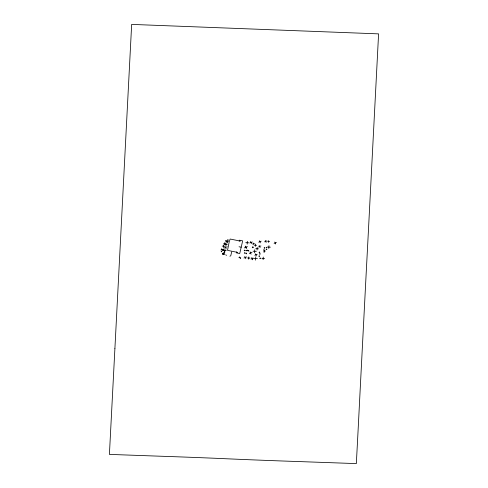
<?xml version="1.0" encoding="UTF-8"?>
<svg xmlns="http://www.w3.org/2000/svg" width="488" height="488" viewBox="0 0 488 488"><rect width="100%" height="100%" fill="white"/><g stroke="black" fill="none" stroke-linecap="round" stroke-linejoin="round"><path stroke-width="0.73" d="M223.516 247.459L223.669 244.854M224.571 244.537L224.681 242.682M224.803 251.674L224.956 249.075M225.932 245.726L226.072 243.311M247.166 244.146L247.331 241.31M248.703 259.159L248.843 256.895M254.596 252.839L254.785 249.722M255.309 246.403L255.45 244.061M255.553 260.141L255.755 256.792M257.036 250.051L257.188 247.446M263.111 259.659L263.27 257.06M268.571 242.414L268.681 240.602M268.796 248.508L268.967 245.653M223.217 250.472L223.388 249.63M227.804 240.517L227.975 239.681M244.494 250.85L244.665 250.008M246.208 253.925L246.379 253.089M247.489 250.844L247.66 250.008M264.075 249.85L263.88 250.387M266.619 249.106L266.424 249.642M231.654 251.936L230.781 255.712L229.903 256.255M236.729 251.869L236.491 252.9L239.724 253.559L242.664 240.852L239.431 240.194L239.193 241.224M223.785 253.174L224.071 254.199L223.046 254.48L222.76 253.449L223.51 253.144M222.76 253.449L222.674 253.717M222.76 253.504L223.211 253.107M223.62 254.541L224.071 254.199M225.981 242.268L228.5 241.218M224.053 248.05L227.213 246.739M220.924 250.057L223.242 249.094M249.777 242.975L252.284 241.932M252.589 244.079L254.425 243.317M244.305 247.916L247.428 246.617M258.725 242.201L261.184 241.182M264.587 241.828L266.906 240.865M258.457 246.952L260.909 245.934M249.258 253.437L252.015 252.296M274.091 243.408L276.409 242.451M244 258.03L246.702 256.908M254.773 255.273L257.231 254.254M251.027 259.146L253.461 258.134M225.547 240.95L226.292 240.919M252.253 247.276L253.504 247.227M221.168 251.582L221.912 251.552M245.854 250.594L246.599 250.564M248.111 250.771L248.856 250.74M224.138 252.18L224.883 252.15M244.464 253.004L245.208 252.979M267.68 241.475L269.583 241.566M245.769 242.67L248.74 242.81M223.656 243.573L225.602 243.664M254.156 245.183L256.615 245.299M224.742 244.47L227.274 244.592M267.394 247.026L270.389 247.166M222.235 246.105L224.962 246.233L226.182 248.88M255.755 248.697L258.481 248.825M253.065 251.216L256.328 251.369M223.522 250.326L226.249 250.454M261.836 258.311L264.557 258.433M247.593 257.987L249.966 258.097M253.906 258.396L257.414 258.561M227.445 240.053L228.329 240.139M247.135 250.387L248.02 250.472M244.14 250.387L245.025 250.472M222.864 250.008L223.742 250.094M245.854 253.461L246.714 253.248M240.352 241.102L230.141 239.029L229.214 241.804L227.524 250.356L237.729 252.43M239.047 246.757L241.194 247.202M225.81 254.699L226.377 255.535M274.756 242.03L275.647 244.018M265.252 240.45L266.149 242.432M259.433 240.743L260.379 242.847M259.159 245.494L260.104 247.599M253.119 242.994L253.821 244.561M250.496 241.487L251.46 243.628M255.48 253.815L256.426 255.919M250.045 251.796L251.106 254.156M252.125 257.932L252.595 258.976M251.729 257.695L252.662 259.787M245.714 246.361L246.318 247.697M245.202 246.062L246.403 248.734M244.775 256.426L245.818 258.738M226.7 240.767L227.676 242.926M221.589 248.679L222.479 250.667M266.814 247.526L266.07 247.556M266.948 249.27L266.07 249.179M266.405 247.172L266.43 247.886M265.21 250.991L264.466 251.021M264.783 247.928L264.038 247.959M264.801 250.637L264.825 251.351M264.374 247.581L264.398 248.288M264.404 250.015L263.526 249.923M264.49 251.857L263.746 251.881M264.081 251.503L264.106 252.217M260.287 253.906L259.543 253.931M260.519 258.256L259.775 258.28M259.878 252.394L258.994 252.308M259.878 253.553L259.903 254.26M260.11 257.902L260.135 258.616M259.518 251.93L259.348 252.766M259.604 256.115L258.86 256.145M259.195 255.767L259.219 256.474M240.73 258.036L239.986 258.067M240.322 257.688L240.346 258.396M239.394 257.097L239.394 257.53M252.814 246.641L252.857 247.831M248.447 250.393L248.471 251.1M246.19 250.216L246.22 250.924M244.799 252.625L244.823 253.339M225.883 240.572L225.907 241.279M224.474 251.802L224.498 252.509M221.503 251.198L221.528 251.912M114.906 348.53L109.41 454.395L159.753 456.195A2143.156 642.775 2.9 0 1 215.916 458.299A2143.156 642.8 2.9 0 0 300.169 461.611L356.325 463.6A673.989 25.724 -87.7 0 0 359.632 400.209L366.201 272.865A1347.276 51.167 -87.7 0 0 369.514 209.474L378.59 33.873L131.662 24.4L114.906 348.53M223.272 253.162L223.083 253.223A0.762 0.726 -4.7 0 0 223.565 254.59L223.754 254.529A0.762 0.726 -4.7 0 0 223.272 253.162M239.779 257.17L239.059 257.475L239.779 257.17"/></g></svg>
